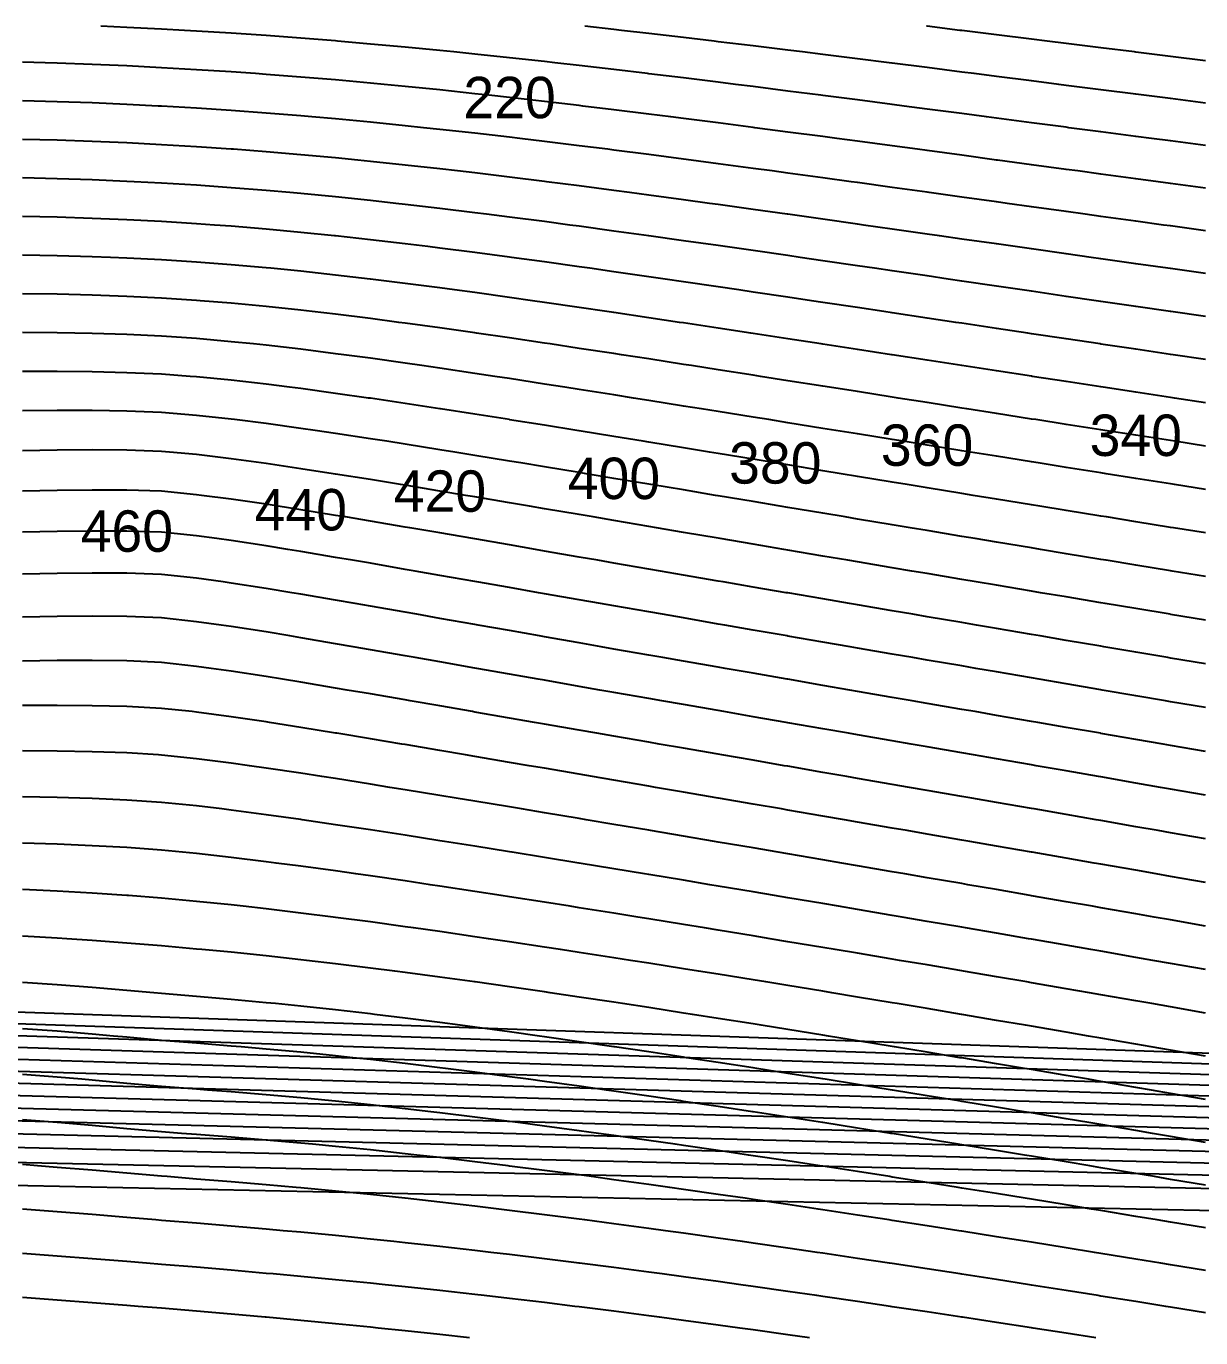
# Model space of a CAD drawing. Header units: metres. Extents: x 3386 to 5486, y 31 to 113.
# Drawn here: x 4576.1 to 4647, y 32.7 to 111.9 of the extents above; entities that cross this region are included whole.
import ezdxf
from ezdxf.enums import TextEntityAlignment as Align

# ---------------------------------------------------------------- set-up
doc = ezdxf.new("R2010")
doc.units = ezdxf.units.M
for name, color, linetype in [('Vs_160', 7, 'Continuous'), ('Vs_180', 7, 'Continuous'), ('Vs_200', 7, 'Continuous'), ('Vs_220', 7, 'Continuous'), ('Vs_240', 7, 'Continuous'), ('Vs_260', 7, 'Continuous'), ('Vs_280', 7, 'Continuous'), ('Vs_300', 7, 'Continuous'), ('Vs_320', 7, 'Continuous'), ('Vs_340', 7, 'Continuous'), ('Vs_360', 7, 'Continuous'), ('Vs_380', 7, 'Continuous'), ('Vs_400', 7, 'Continuous'), ('Vs_420', 7, 'Continuous'), ('Vs_440', 7, 'Continuous'), ('Vs_460', 7, 'Continuous'), ('Vs_480', 7, 'Continuous'), ('Vs_500', 7, 'Continuous'), ('Vs_520', 7, 'Continuous'), ('Vs_540', 7, 'Continuous'), ('Vs_560', 7, 'Continuous'), ('Vs_580', 7, 'Continuous'), ('Vs_600', 7, 'Continuous'), ('Vs_620', 7, 'Continuous'), ('Vs_640', 7, 'Continuous'), ('Vs_660', 7, 'Continuous'), ('Vs_680', 7, 'Continuous'), ('Vs_700', 7, 'Continuous'), ('Vs_720', 7, 'Continuous'), ('Vs_740', 7, 'Continuous'), ('Vs_760', 7, 'Continuous'), ('Vs_780', 7, 'Continuous'), ('Vs_800', 7, 'Continuous'), ('Vs_820', 7, 'Continuous'), ('Vs_840', 7, 'Continuous'), ('Vs_860', 7, 'Continuous'), ('Vs_880', 7, 'Continuous'), ('Vs_900', 7, 'Continuous'), ('Vs_920', 7, 'Continuous'), ('Vs_940', 7, 'Continuous'), ('Vs_960', 7, 'Continuous')]:
    doc.layers.add(name, color=color, linetype=linetype)

msp = doc.modelspace()

# ---------------------------------------------------------------- linework, layer by layer
at = {"layer": 'Vs_160'}
msp.add_lwpolyline([(4647.261, 109.864), (4645.16, 110.122), (4643.058, 110.381), (4642.974, 110.392), (4640.957, 110.642), (4638.856, 110.902), (4637.708, 111.045), (4636.755, 111.163), (4634.654, 111.424), (4632.553, 111.685), (4632.441, 111.698), (4630.452, 111.944), (4630.42, 111.948)], dxfattribs=at)
at = {"layer": 'Vs_180'}
msp.add_lwpolyline([(4647.261, 107.308), (4645.16, 107.573), (4643.536, 107.779), (4643.058, 107.839), (4640.957, 108.107), (4638.856, 108.375), (4638.409, 108.432), (4636.755, 108.643), (4634.654, 108.912), (4633.295, 109.085), (4632.553, 109.18), (4630.452, 109.447), (4628.351, 109.714), (4628.155, 109.739), (4626.25, 109.979), (4624.149, 110.242), (4622.939, 110.392), (4622.047, 110.502), (4619.946, 110.76), (4617.845, 111.014), (4617.588, 111.045), (4615.744, 111.265), (4613.643, 111.511), (4612.007, 111.698), (4611.542, 111.752), (4609.786, 111.948)], dxfattribs=at)
at = {"layer": 'Vs_200'}
msp.add_lwpolyline([(4647.261, 104.744), (4645.16, 105.016), (4644.015, 105.166), (4643.058, 105.29), (4640.957, 105.565), (4639.021, 105.819), (4638.856, 105.841), (4636.755, 106.117), (4634.654, 106.393), (4634.052, 106.472), (4632.553, 106.669), (4630.452, 106.945), (4629.068, 107.126), (4628.351, 107.219), (4626.25, 107.492), (4624.149, 107.764), (4624.033, 107.779), (4622.047, 108.033), (4619.946, 108.3), (4618.892, 108.432), (4617.845, 108.563), (4615.744, 108.823), (4613.643, 109.078), (4613.579, 109.085), (4611.542, 109.328), (4609.441, 109.572), (4607.971, 109.739), (4607.34, 109.81), (4605.239, 110.04), (4603.138, 110.263), (4601.87, 110.392), (4601.036, 110.477), (4598.935, 110.68), (4596.834, 110.874), (4594.855, 111.045), (4594.733, 111.056), (4592.632, 111.226), (4590.531, 111.383), (4588.43, 111.528), (4586.329, 111.659), (4585.614, 111.698), (4584.228, 111.776), (4582.127, 111.88), (4580.557, 111.948)], dxfattribs=at)
at = {"layer": 'Vs_220'}
msp.add_lwpolyline([(4647.261, 102.173), (4645.16, 102.453), (4644.415, 102.553), (4643.058, 102.734), (4640.957, 103.016), (4639.551, 103.206), (4638.856, 103.299), (4636.755, 103.583), (4634.714, 103.859), (4634.654, 103.867), (4632.553, 104.151), (4630.452, 104.435), (4629.878, 104.513), (4628.351, 104.718), (4626.25, 105), (4625.006, 105.166), (4624.149, 105.28), (4622.047, 105.558), (4620.058, 105.819), (4619.946, 105.834), (4617.845, 106.106), (4615.744, 106.375), (4614.974, 106.472), (4613.643, 106.64), (4611.542, 106.899), (4609.673, 107.126), (4609.441, 107.154), (4607.34, 107.401), (4605.239, 107.641), (4603.996, 107.779), (4603.138, 107.874), (4601.036, 108.096), (4598.935, 108.309), (4597.657, 108.432), (4596.834, 108.511), (4594.733, 108.701), (4592.632, 108.878), (4590.531, 109.041), (4589.904, 109.085), (4588.43, 109.19), (4586.329, 109.324), (4584.228, 109.444), (4582.127, 109.549), (4580.025, 109.64), (4577.924, 109.716), (4577.189, 109.739), (4575.823, 109.78)], dxfattribs=at)
at = {"layer": 'Vs_240'}
msp.add_lwpolyline([(4647.261, 99.595), (4645.16, 99.882), (4644.739, 99.94), (4643.058, 100.17), (4640.957, 100.46), (4639.999, 100.593), (4638.856, 100.751), (4636.755, 101.042), (4635.291, 101.246), (4634.654, 101.334), (4632.553, 101.627), (4630.589, 101.899), (4630.452, 101.918), (4628.351, 102.21), (4626.25, 102.5), (4625.867, 102.553), (4624.149, 102.789), (4622.047, 103.076), (4621.09, 103.206), (4619.946, 103.361), (4617.845, 103.643), (4616.214, 103.859), (4615.744, 103.921), (4613.643, 104.196), (4611.542, 104.466), (4611.171, 104.513), (4609.441, 104.73), (4607.34, 104.988), (4605.852, 105.166), (4605.239, 105.239), (4603.138, 105.481), (4601.036, 105.714), (4600.049, 105.819), (4598.935, 105.937), (4596.834, 106.148), (4594.733, 106.346), (4593.3, 106.472), (4592.632, 106.531), (4590.531, 106.701), (4588.43, 106.855), (4586.329, 106.993), (4584.228, 107.115), (4584.023, 107.126), (4582.127, 107.221), (4580.025, 107.311), (4577.924, 107.386), (4575.823, 107.447)], dxfattribs=at)
at = {"layer": 'Vs_260'}
msp.add_lwpolyline([(4647.261, 97.009), (4645.16, 97.303), (4644.994, 97.327), (4643.058, 97.599), (4640.957, 97.897), (4640.372, 97.98), (4638.856, 98.195), (4636.755, 98.494), (4635.783, 98.633), (4634.654, 98.794), (4632.553, 99.094), (4631.207, 99.286), (4630.452, 99.394), (4628.351, 99.694), (4626.622, 99.94), (4626.25, 99.992), (4624.149, 100.29), (4622.047, 100.586), (4622, 100.593), (4619.946, 100.88), (4617.845, 101.172), (4617.306, 101.246), (4615.744, 101.46), (4613.643, 101.745), (4612.488, 101.899), (4611.542, 102.025), (4609.441, 102.3), (4607.47, 102.553), (4607.34, 102.569), (4605.239, 102.831), (4603.138, 103.085), (4602.096, 103.206), (4601.036, 103.329), (4598.935, 103.562), (4596.834, 103.784), (4596.074, 103.859), (4594.733, 103.992), (4592.632, 104.185), (4590.531, 104.363), (4588.565, 104.513), (4588.43, 104.523), (4586.329, 104.665), (4584.228, 104.79), (4582.127, 104.896), (4580.025, 104.985), (4577.924, 105.058), (4575.823, 105.115)], dxfattribs=at)
at = {"layer": 'Vs_280'}
msp.add_lwpolyline([(4647.261, 94.415), (4645.183, 94.714), (4645.16, 94.717), (4643.058, 95.02), (4640.957, 95.325), (4640.672, 95.367), (4638.856, 95.631), (4636.755, 95.938), (4636.196, 96.02), (4634.654, 96.246), (4632.553, 96.553), (4631.737, 96.673), (4630.452, 96.861), (4628.351, 97.169), (4627.277, 97.327), (4626.25, 97.477), (4624.149, 97.783), (4622.794, 97.98), (4622.047, 98.088), (4619.946, 98.391), (4618.262, 98.633), (4617.845, 98.693), (4615.744, 98.991), (4613.643, 99.286), (4613.642, 99.286), (4611.542, 99.577), (4609.441, 99.863), (4608.871, 99.94), (4607.34, 100.144), (4605.239, 100.417), (4603.85, 100.593), (4603.138, 100.683), (4601.036, 100.939), (4598.935, 101.184), (4598.379, 101.246), (4596.834, 101.417), (4594.733, 101.636), (4592.632, 101.84), (4591.961, 101.899), (4590.531, 102.026), (4588.43, 102.193), (4586.329, 102.341), (4584.228, 102.468), (4582.56, 102.553), (4582.127, 102.575), (4580.025, 102.662), (4577.924, 102.731), (4575.823, 102.784)], dxfattribs=at)
at = {"layer": 'Vs_300'}
msp.add_lwpolyline([(4647.261, 91.814), (4645.313, 92.101), (4645.16, 92.123), (4643.058, 92.434), (4640.957, 92.746), (4640.906, 92.754), (4638.856, 93.059), (4636.755, 93.374), (4636.535, 93.407), (4634.654, 93.689), (4632.553, 94.005), (4632.183, 94.06), (4630.452, 94.32), (4628.351, 94.636), (4627.837, 94.714), (4626.25, 94.952), (4624.149, 95.267), (4623.48, 95.367), (4622.047, 95.581), (4619.946, 95.893), (4619.09, 96.02), (4617.845, 96.204), (4615.744, 96.512), (4614.639, 96.673), (4613.643, 96.818), (4611.542, 97.12), (4610.083, 97.327), (4609.441, 97.417), (4607.34, 97.709), (4605.351, 97.98), (4605.239, 97.995), (4603.138, 98.273), (4601.036, 98.542), (4600.302, 98.633), (4598.935, 98.801), (4596.834, 99.047), (4594.733, 99.279), (4594.66, 99.286), (4592.632, 99.494), (4590.531, 99.69), (4588.43, 99.866), (4587.418, 99.94), (4586.329, 100.019), (4584.228, 100.149), (4582.127, 100.256), (4580.025, 100.342), (4577.924, 100.406), (4575.823, 100.452)], dxfattribs=at)
at = {"layer": 'Vs_320'}
msp.add_lwpolyline([(4647.261, 89.205), (4645.387, 89.487), (4645.16, 89.522), (4643.058, 89.84), (4641.08, 90.141), (4640.957, 90.159), (4638.856, 90.48), (4636.805, 90.794), (4636.755, 90.802), (4634.654, 91.124), (4632.553, 91.447), (4632.551, 91.447), (4630.452, 91.77), (4628.351, 92.094), (4628.309, 92.101), (4626.25, 92.417), (4624.149, 92.741), (4624.063, 92.754), (4622.047, 93.063), (4619.946, 93.385), (4619.8, 93.407), (4617.845, 93.705), (4615.744, 94.023), (4615.496, 94.06), (4613.643, 94.339), (4611.542, 94.651), (4611.12, 94.714), (4609.441, 94.96), (4607.34, 95.264), (4606.621, 95.367), (4605.239, 95.563), (4603.138, 95.854), (4601.91, 96.02), (4601.036, 96.137), (4598.935, 96.41), (4596.834, 96.671), (4596.813, 96.673), (4594.733, 96.917), (4592.632, 97.146), (4590.815, 97.327), (4590.531, 97.355), (4588.43, 97.541), (4586.329, 97.701), (4584.228, 97.834), (4582.127, 97.941), (4581.13, 97.98), (4580.025, 98.023), (4577.924, 98.081), (4575.823, 98.119)], dxfattribs=at)
at = {"layer": 'Vs_340'}
msp.add_lwpolyline([(4647.261, 86.589), (4645.412, 86.874), (4645.16, 86.913), (4643.058, 87.238), (4641.197, 87.528), (4640.957, 87.565), (4638.856, 87.892), (4637.012, 88.181), (4636.755, 88.221), (4634.654, 88.55), (4632.849, 88.834), (4632.553, 88.881), (4630.452, 89.211), (4628.698, 89.487), (4628.351, 89.542), (4626.25, 89.873), (4624.552, 90.141), (4624.149, 90.204), (4622.047, 90.535), (4620.398, 90.794), (4619.946, 90.865), (4617.845, 91.194), (4616.22, 91.447), (4615.744, 91.521), (4613.643, 91.847), (4611.997, 92.101), (4611.542, 92.17), (4609.441, 92.49), (4607.693, 92.754), (4607.34, 92.807), (4605.239, 93.118), (4603.249, 93.407), (4603.138, 93.423), (4601.036, 93.721), (4598.935, 94.009), (4598.546, 94.06), (4596.834, 94.285), (4594.733, 94.548), (4593.317, 94.714), (4592.632, 94.793), (4590.531, 95.017), (4588.43, 95.216), (4586.564, 95.367), (4586.329, 95.386), (4584.228, 95.523), (4582.127, 95.629), (4580.025, 95.706), (4577.924, 95.755), (4575.823, 95.783)], dxfattribs=at)
at = {"layer": 'Vs_360'}
msp.add_lwpolyline([(4647.261, 83.967), (4645.392, 84.261), (4645.16, 84.298), (4643.058, 84.63), (4641.263, 84.915), (4640.957, 84.963), (4638.856, 85.297), (4637.161, 85.568), (4636.755, 85.632), (4634.654, 85.968), (4633.078, 86.221), (4632.553, 86.305), (4630.452, 86.642), (4629.01, 86.874), (4628.351, 86.98), (4626.25, 87.318), (4624.951, 87.528), (4624.149, 87.657), (4622.047, 87.995), (4620.891, 88.181), (4619.946, 88.333), (4617.845, 88.67), (4616.822, 88.834), (4615.744, 89.006), (4613.643, 89.342), (4612.726, 89.487), (4611.542, 89.675), (4609.441, 90.006), (4608.581, 90.141), (4607.34, 90.334), (4605.239, 90.658), (4604.345, 90.794), (4603.138, 90.977), (4601.036, 91.289), (4599.946, 91.447), (4598.935, 91.593), (4596.834, 91.886), (4595.235, 92.101), (4594.733, 92.167), (4592.632, 92.431), (4590.531, 92.674), (4589.768, 92.754), (4588.43, 92.892), (4586.329, 93.076), (4584.228, 93.218), (4582.127, 93.322), (4580.025, 93.389), (4578.982, 93.407), (4577.924, 93.426), (4575.823, 93.44)], dxfattribs=at)
at = {"layer": 'Vs_380'}
msp.add_lwpolyline([(4647.261, 81.339), (4645.335, 81.648), (4645.16, 81.676), (4643.058, 82.015), (4641.285, 82.302), (4640.957, 82.354), (4638.856, 82.695), (4637.256, 82.955), (4636.755, 83.036), (4634.654, 83.378), (4633.246, 83.608), (4632.553, 83.721), (4630.452, 84.064), (4629.25, 84.261), (4628.351, 84.408), (4626.25, 84.753), (4625.265, 84.915), (4624.149, 85.098), (4622.047, 85.443), (4621.287, 85.568), (4619.946, 85.788), (4617.845, 86.133), (4617.307, 86.221), (4615.744, 86.477), (4613.643, 86.821), (4613.317, 86.874), (4611.542, 87.164), (4609.441, 87.505), (4609.301, 87.528), (4607.34, 87.844), (4605.239, 88.18), (4605.232, 88.181), (4603.138, 88.512), (4601.066, 88.834), (4601.036, 88.839), (4598.935, 89.158), (4596.834, 89.47), (4596.71, 89.487), (4594.733, 89.769), (4592.632, 90.054), (4591.947, 90.141), (4590.531, 90.319), (4588.43, 90.559), (4586.329, 90.766), (4585.959, 90.794), (4584.228, 90.925), (4582.127, 91.017), (4580.025, 91.066), (4577.924, 91.086), (4575.823, 91.085)], dxfattribs=at)
at = {"layer": 'Vs_400'}
msp.add_lwpolyline([(4647.261, 78.706), (4645.246, 79.035), (4645.16, 79.049), (4643.058, 79.394), (4641.267, 79.688), (4640.957, 79.739), (4638.856, 80.085), (4637.304, 80.342), (4636.755, 80.432), (4634.654, 80.78), (4633.357, 80.995), (4632.553, 81.128), (4630.452, 81.477), (4629.423, 81.648), (4628.351, 81.826), (4626.25, 82.177), (4625.502, 82.302), (4624.149, 82.527), (4622.047, 82.878), (4621.59, 82.955), (4619.946, 83.229), (4617.845, 83.581), (4617.684, 83.608), (4615.744, 83.933), (4613.779, 84.261), (4613.643, 84.284), (4611.542, 84.635), (4609.866, 84.915), (4609.441, 84.985), (4607.34, 85.334), (4605.926, 85.568), (4605.239, 85.681), (4603.138, 86.025), (4601.93, 86.221), (4601.036, 86.365), (4598.935, 86.7), (4597.824, 86.874), (4596.834, 87.028), (4594.733, 87.346), (4593.492, 87.528), (4592.632, 87.652), (4590.531, 87.94), (4588.625, 88.181), (4588.43, 88.205), (4586.329, 88.437), (4584.228, 88.616), (4582.127, 88.696), (4580.025, 88.725), (4577.924, 88.727), (4575.823, 88.71)], dxfattribs=at)
at = {"layer": 'Vs_420'}
msp.add_lwpolyline([(4647.261, 76.068), (4645.16, 76.418), (4645.133, 76.422), (4643.058, 76.768), (4641.215, 77.075), (4640.957, 77.118), (4638.856, 77.47), (4637.31, 77.729), (4636.755, 77.821), (4634.654, 78.174), (4633.417, 78.382), (4632.553, 78.527), (4630.452, 78.88), (4629.535, 79.035), (4628.351, 79.235), (4626.25, 79.59), (4625.666, 79.688), (4624.149, 79.945), (4622.047, 80.301), (4621.808, 80.342), (4619.946, 80.657), (4617.961, 80.995), (4617.845, 81.015), (4615.744, 81.372), (4614.122, 81.648), (4613.643, 81.73), (4611.542, 82.087), (4610.286, 82.302), (4609.441, 82.445), (4607.34, 82.802), (4606.443, 82.955), (4605.239, 83.159), (4603.138, 83.513), (4602.574, 83.608), (4601.036, 83.865), (4598.935, 84.214), (4598.646, 84.261), (4596.834, 84.557), (4594.733, 84.892), (4594.591, 84.915), (4592.632, 85.217), (4590.531, 85.527), (4590.232, 85.568), (4588.43, 85.814), (4586.329, 86.069), (4584.695, 86.221), (4584.228, 86.264), (4582.127, 86.336), (4580.025, 86.351), (4577.924, 86.338), (4575.823, 86.305)], dxfattribs=at)
at = {"layer": 'Vs_440'}
msp.add_lwpolyline([(4647.261, 73.427), (4645.16, 73.782), (4645.001, 73.809), (4643.058, 74.137), (4641.137, 74.462), (4640.957, 74.493), (4638.856, 74.848), (4637.28, 75.116), (4636.755, 75.204), (4634.654, 75.561), (4633.431, 75.769), (4632.553, 75.918), (4630.452, 76.275), (4629.592, 76.422), (4628.351, 76.633), (4626.25, 76.992), (4625.763, 77.075), (4624.149, 77.351), (4622.047, 77.711), (4621.946, 77.729), (4619.946, 78.072), (4618.143, 78.382), (4617.845, 78.433), (4615.744, 78.795), (4614.352, 79.035), (4613.643, 79.157), (4611.542, 79.52), (4610.571, 79.688), (4609.441, 79.884), (4607.34, 80.247), (4606.796, 80.342), (4605.239, 80.611), (4603.138, 80.974), (4603.015, 80.995), (4601.036, 81.335), (4599.207, 81.648), (4598.935, 81.695), (4596.834, 82.05), (4595.325, 82.302), (4594.733, 82.4), (4592.632, 82.74), (4591.259, 82.955), (4590.531, 83.068), (4588.43, 83.374), (4586.626, 83.608), (4586.329, 83.646), (4584.228, 83.854), (4582.127, 83.924), (4580.025, 83.93), (4577.924, 83.906), (4575.823, 83.863)], dxfattribs=at)
at = {"layer": 'Vs_460'}
msp.add_lwpolyline([(4647.261, 70.785), (4645.16, 71.144), (4644.857, 71.196), (4643.058, 71.503), (4641.037, 71.849), (4640.957, 71.863), (4638.856, 72.222), (4637.22, 72.503), (4636.755, 72.582), (4634.654, 72.942), (4633.407, 73.156), (4632.553, 73.302), (4630.452, 73.662), (4629.599, 73.809), (4628.351, 74.023), (4626.25, 74.385), (4625.8, 74.462), (4624.149, 74.747), (4622.047, 75.109), (4622.012, 75.116), (4619.946, 75.473), (4618.237, 75.769), (4617.845, 75.837), (4615.744, 76.201), (4614.476, 76.422), (4613.643, 76.567), (4611.542, 76.933), (4610.729, 77.075), (4609.441, 77.3), (4607.34, 77.668), (4606.995, 77.729), (4605.239, 78.036), (4603.268, 78.382), (4603.138, 78.405), (4601.036, 78.772), (4599.533, 79.035), (4598.935, 79.139), (4596.834, 79.503), (4595.755, 79.688), (4594.733, 79.863), (4592.632, 80.215), (4591.855, 80.342), (4590.531, 80.555), (4588.43, 80.876), (4587.553, 80.995), (4586.329, 81.16), (4584.228, 81.377), (4582.127, 81.45), (4580.025, 81.453), (4577.924, 81.424), (4575.823, 81.376)], dxfattribs=at)
at = {"layer": 'Vs_480'}
msp.add_lwpolyline([(4647.261, 68.141), (4645.16, 68.505), (4644.707, 68.583), (4643.058, 68.868), (4640.957, 69.23), (4640.923, 69.236), (4638.856, 69.593), (4637.136, 69.889), (4636.755, 69.955), (4634.654, 70.317), (4633.349, 70.543), (4632.553, 70.68), (4630.452, 71.042), (4629.563, 71.196), (4628.351, 71.405), (4626.25, 71.768), (4625.783, 71.849), (4624.149, 72.132), (4622.047, 72.496), (4622.011, 72.503), (4619.946, 72.861), (4618.25, 73.156), (4617.845, 73.226), (4615.744, 73.592), (4614.501, 73.809), (4613.643, 73.959), (4611.542, 74.327), (4610.768, 74.462), (4609.441, 74.695), (4607.34, 75.065), (4607.05, 75.116), (4605.239, 75.435), (4603.345, 75.769), (4603.138, 75.805), (4601.036, 76.176), (4599.64, 76.422), (4598.935, 76.546), (4596.834, 76.914), (4595.909, 77.075), (4594.733, 77.279), (4592.632, 77.638), (4592.084, 77.729), (4590.531, 77.985), (4588.43, 78.313), (4587.939, 78.382), (4586.329, 78.606), (4584.228, 78.833), (4582.127, 78.908), (4580.025, 78.914), (4577.924, 78.886), (4575.823, 78.838)], dxfattribs=at)
at = {"layer": 'Vs_500'}
msp.add_lwpolyline([(4647.261, 65.499), (4645.16, 65.865), (4644.557, 65.97), (4643.058, 66.231), (4640.957, 66.596), (4640.8, 66.623), (4638.856, 66.96), (4637.034, 67.276), (4636.755, 67.325), (4634.654, 67.689), (4633.263, 67.93), (4632.553, 68.053), (4630.452, 68.416), (4629.49, 68.583), (4628.351, 68.78), (4626.25, 69.144), (4625.718, 69.236), (4624.149, 69.508), (4622.047, 69.872), (4621.949, 69.889), (4619.946, 70.237), (4618.187, 70.543), (4617.845, 70.602), (4615.744, 70.968), (4614.435, 71.196), (4613.643, 71.334), (4611.542, 71.701), (4610.695, 71.849), (4609.441, 72.069), (4607.34, 72.437), (4606.968, 72.503), (4605.239, 72.806), (4603.253, 73.156), (4603.138, 73.176), (4601.036, 73.546), (4599.539, 73.809), (4598.935, 73.915), (4596.834, 74.283), (4595.801, 74.462), (4594.733, 74.648), (4592.632, 75.006), (4591.972, 75.116), (4590.531, 75.354), (4588.43, 75.683), (4587.82, 75.769), (4586.329, 75.978), (4584.228, 76.209), (4582.127, 76.292), (4580.025, 76.307), (4577.924, 76.287), (4575.823, 76.247)], dxfattribs=at)
at = {"layer": 'Vs_520'}
msp.add_lwpolyline([(4647.261, 62.858), (4645.16, 63.226), (4644.414, 63.357), (4643.058, 63.594), (4640.957, 63.961), (4640.674, 64.01), (4638.856, 64.327), (4636.921, 64.663), (4636.755, 64.692), (4634.654, 65.057), (4633.157, 65.317), (4632.553, 65.421), (4630.452, 65.785), (4629.386, 65.97), (4628.351, 66.149), (4626.25, 66.513), (4625.61, 66.623), (4624.149, 66.876), (4622.047, 67.239), (4621.833, 67.276), (4619.946, 67.603), (4618.057, 67.93), (4617.845, 67.966), (4615.744, 68.33), (4614.284, 68.583), (4613.643, 68.694), (4611.542, 69.058), (4610.516, 69.236), (4609.441, 69.423), (4607.34, 69.788), (4606.755, 69.889), (4605.239, 70.153), (4603.138, 70.519), (4602.999, 70.543), (4601.036, 70.884), (4599.235, 71.196), (4598.935, 71.248), (4596.834, 71.61), (4595.437, 71.849), (4594.733, 71.97), (4592.632, 72.322), (4591.524, 72.503), (4590.531, 72.664), (4588.43, 72.987), (4587.212, 73.156), (4586.329, 73.278), (4584.228, 73.506), (4582.127, 73.603), (4580.025, 73.634), (4577.924, 73.629), (4575.823, 73.602)], dxfattribs=at)
at = {"layer": 'Vs_540'}
msp.add_lwpolyline([(4647.261, 60.22), (4645.16, 60.59), (4644.283, 60.744), (4643.058, 60.959), (4640.957, 61.326), (4640.551, 61.397), (4638.856, 61.693), (4636.802, 62.05), (4636.755, 62.058), (4634.654, 62.423), (4633.036, 62.704), (4632.553, 62.787), (4630.452, 63.151), (4629.257, 63.357), (4628.351, 63.513), (4626.25, 63.876), (4625.468, 64.01), (4624.149, 64.237), (4622.047, 64.599), (4621.67, 64.663), (4619.946, 64.96), (4617.866, 65.317), (4617.845, 65.32), (4615.744, 65.68), (4614.055, 65.97), (4613.643, 66.041), (4611.542, 66.4), (4610.239, 66.623), (4609.441, 66.76), (4607.34, 67.119), (4606.417, 67.276), (4605.239, 67.478), (4603.138, 67.836), (4602.585, 67.93), (4601.036, 68.193), (4598.935, 68.549), (4598.73, 68.583), (4596.834, 68.901), (4594.816, 69.236), (4594.733, 69.25), (4592.632, 69.591), (4590.737, 69.889), (4590.531, 69.922), (4588.43, 70.233), (4586.329, 70.514), (4586.068, 70.543), (4584.228, 70.74), (4582.127, 70.85), (4580.025, 70.901), (4577.924, 70.916), (4575.823, 70.908)], dxfattribs=at)
at = {"layer": 'Vs_560'}
msp.add_lwpolyline([(4647.261, 57.586), (4645.16, 57.957), (4644.17, 58.131), (4643.058, 58.326), (4640.957, 58.693), (4640.438, 58.784), (4638.856, 59.06), (4636.755, 59.425), (4636.683, 59.437), (4634.654, 59.789), (4632.907, 60.09), (4632.553, 60.152), (4630.452, 60.513), (4629.111, 60.744), (4628.351, 60.874), (4626.25, 61.234), (4625.298, 61.397), (4624.149, 61.594), (4622.047, 61.952), (4621.468, 62.05), (4619.946, 62.309), (4617.845, 62.666), (4617.622, 62.704), (4615.744, 63.021), (4613.758, 63.357), (4613.643, 63.376), (4611.542, 63.73), (4609.872, 64.01), (4609.441, 64.083), (4607.34, 64.434), (4605.962, 64.663), (4605.239, 64.784), (4603.138, 65.132), (4602.018, 65.317), (4601.036, 65.479), (4598.935, 65.822), (4598.017, 65.97), (4596.834, 66.161), (4594.733, 66.495), (4593.907, 66.623), (4592.632, 66.821), (4590.531, 67.136), (4589.53, 67.276), (4588.43, 67.432), (4586.329, 67.699), (4584.228, 67.918), (4584.041, 67.93), (4582.127, 68.045), (4580.025, 68.117), (4577.924, 68.155), (4575.823, 68.171)], dxfattribs=at)
at = {"layer": 'Vs_580'}
msp.add_lwpolyline([(4647.261, 54.958), (4645.16, 55.329), (4644.081, 55.518), (4643.058, 55.697), (4640.957, 56.064), (4640.34, 56.171), (4638.856, 56.429), (4636.755, 56.792), (4636.571, 56.824), (4634.654, 57.155), (4632.776, 57.477), (4632.553, 57.516), (4630.452, 57.875), (4628.955, 58.131), (4628.351, 58.234), (4626.25, 58.591), (4625.108, 58.784), (4624.149, 58.946), (4622.047, 59.301), (4621.234, 59.437), (4619.946, 59.654), (4617.845, 60.005), (4617.333, 60.09), (4615.744, 60.355), (4613.643, 60.703), (4613.398, 60.744), (4611.542, 61.05), (4609.441, 61.394), (4609.426, 61.397), (4607.34, 61.737), (4605.4, 62.05), (4605.239, 62.076), (4603.138, 62.413), (4601.304, 62.704), (4601.036, 62.746), (4598.935, 63.075), (4597.102, 63.357), (4596.834, 63.398), (4594.733, 63.714), (4592.712, 64.01), (4592.632, 64.022), (4590.531, 64.317), (4588.43, 64.594), (4587.854, 64.663), (4586.329, 64.847), (4584.228, 65.058), (4582.127, 65.199), (4580.025, 65.294), (4579.289, 65.317), (4577.924, 65.358), (4575.823, 65.399)], dxfattribs=at)
at = {"layer": 'Vs_600'}
msp.add_lwpolyline([(4647.261, 52.337), (4645.16, 52.706), (4644.021, 52.905), (4643.058, 53.073), (4640.957, 53.438), (4640.263, 53.558), (4638.856, 53.801), (4636.755, 54.163), (4636.473, 54.211), (4634.654, 54.523), (4632.651, 54.864), (4632.553, 54.881), (4630.452, 55.238), (4628.795, 55.518), (4628.351, 55.593), (4626.25, 55.946), (4624.905, 56.171), (4624.149, 56.298), (4622.047, 56.647), (4620.978, 56.824), (4619.946, 56.995), (4617.845, 57.341), (4617.008, 57.477), (4615.744, 57.684), (4613.643, 58.025), (4612.987, 58.131), (4611.542, 58.364), (4609.441, 58.699), (4608.902, 58.784), (4607.34, 59.031), (4605.239, 59.359), (4604.731, 59.437), (4603.138, 59.683), (4601.036, 60.002), (4600.438, 60.09), (4598.935, 60.314), (4596.834, 60.62), (4595.955, 60.744), (4594.733, 60.917), (4592.632, 61.204), (4591.144, 61.397), (4590.531, 61.477), (4588.43, 61.734), (4586.329, 61.97), (4585.492, 62.05), (4584.228, 62.172), (4582.127, 62.328), (4580.025, 62.445), (4577.924, 62.535), (4575.823, 62.602)], dxfattribs=at)
at = {"layer": 'Vs_620'}
msp.add_lwpolyline([(4647.261, 49.723), (4645.16, 50.09), (4643.996, 50.291), (4643.058, 50.454), (4640.957, 50.817), (4640.212, 50.945), (4638.856, 51.178), (4636.755, 51.537), (4636.393, 51.598), (4634.654, 51.894), (4632.553, 52.249), (4632.537, 52.251), (4630.452, 52.602), (4628.639, 52.905), (4628.351, 52.953), (4626.25, 53.302), (4624.698, 53.558), (4624.149, 53.649), (4622.047, 53.993), (4620.707, 54.211), (4619.946, 54.335), (4617.845, 54.675), (4616.659, 54.864), (4615.744, 55.011), (4613.643, 55.344), (4612.538, 55.518), (4611.542, 55.674), (4609.441, 56), (4608.321, 56.171), (4607.34, 56.321), (4605.239, 56.638), (4603.974, 56.824), (4603.138, 56.948), (4601.036, 57.252), (4599.436, 57.477), (4598.935, 57.548), (4596.834, 57.836), (4594.733, 58.113), (4594.592, 58.131), (4592.632, 58.378), (4590.531, 58.63), (4589.157, 58.784), (4588.43, 58.866), (4586.329, 59.083), (4584.228, 59.278), (4582.222, 59.437), (4582.127, 59.445), (4580.025, 59.584), (4577.924, 59.698), (4575.823, 59.791)], dxfattribs=at)
at = {"layer": 'Vs_640'}
msp.add_lwpolyline([(4647.261, 47.117), (4645.16, 47.481), (4644.012, 47.678), (4643.058, 47.843), (4640.957, 48.202), (4640.195, 48.332), (4638.856, 48.56), (4636.755, 48.915), (4636.339, 48.985), (4634.654, 49.268), (4632.553, 49.62), (4632.44, 49.638), (4630.452, 49.969), (4628.494, 50.291), (4628.351, 50.315), (4626.25, 50.659), (4624.494, 50.945), (4624.149, 51.001), (4622.047, 51.34), (4620.433, 51.598), (4619.946, 51.676), (4617.845, 52.009), (4616.296, 52.251), (4615.744, 52.338), (4613.643, 52.663), (4612.063, 52.905), (4611.542, 52.984), (4609.441, 53.301), (4607.7, 53.558), (4607.34, 53.611), (4605.239, 53.916), (4603.154, 54.211), (4603.138, 54.213), (4601.036, 54.503), (4598.935, 54.784), (4598.304, 54.864), (4596.834, 55.054), (4594.733, 55.312), (4592.968, 55.518), (4592.632, 55.557), (4590.531, 55.788), (4588.43, 56.003), (4586.659, 56.171), (4586.329, 56.202), (4584.228, 56.389), (4582.127, 56.565), (4580.025, 56.724), (4578.498, 56.824), (4577.924, 56.862), (4575.823, 56.979)], dxfattribs=at)
at = {"layer": 'Vs_660'}
msp.add_lwpolyline([(4647.261, 44.521), (4645.16, 44.88), (4644.072, 45.065), (4643.058, 45.238), (4640.957, 45.594), (4640.215, 45.719), (4638.856, 45.947), (4636.755, 46.299), (4636.316, 46.372), (4634.654, 46.648), (4632.553, 46.995), (4632.368, 47.025), (4630.452, 47.339), (4628.368, 47.678), (4628.351, 47.681), (4626.25, 48.02), (4624.303, 48.332), (4624.149, 48.356), (4622.047, 48.69), (4620.164, 48.985), (4619.946, 49.019), (4617.845, 49.345), (4615.932, 49.638), (4615.744, 49.667), (4613.643, 49.985), (4611.579, 50.291), (4611.542, 50.297), (4609.441, 50.604), (4607.34, 50.904), (4607.05, 50.945), (4605.239, 51.198), (4603.138, 51.484), (4602.266, 51.598), (4601.036, 51.76), (4598.935, 52.026), (4597.079, 52.251), (4596.834, 52.281), (4594.733, 52.523), (4592.632, 52.75), (4591.097, 52.905), (4590.531, 52.962), (4588.43, 53.158), (4586.329, 53.341), (4584.228, 53.515), (4583.748, 53.558), (4582.127, 53.703), (4580.025, 53.879), (4577.924, 54.036), (4575.823, 54.174)], dxfattribs=at)
at = {"layer": 'Vs_680'}
msp.add_lwpolyline([(4647.261, 41.933), (4645.16, 42.288), (4644.183, 42.452), (4643.058, 42.642), (4640.957, 42.993), (4640.279, 43.106), (4638.856, 43.342), (4636.755, 43.689), (4636.329, 43.759), (4634.654, 44.034), (4632.553, 44.376), (4632.328, 44.412), (4630.452, 44.715), (4628.351, 45.052), (4628.266, 45.065), (4626.25, 45.386), (4624.149, 45.716), (4624.132, 45.719), (4622.047, 46.043), (4619.946, 46.366), (4619.91, 46.372), (4617.845, 46.686), (4615.744, 47), (4615.575, 47.025), (4613.643, 47.31), (4611.542, 47.614), (4611.088, 47.678), (4609.441, 47.912), (4607.34, 48.204), (4606.389, 48.332), (4605.239, 48.487), (4603.138, 48.762), (4601.371, 48.985), (4601.036, 49.027), (4598.935, 49.282), (4596.834, 49.524), (4595.777, 49.638), (4594.733, 49.752), (4592.632, 49.965), (4590.531, 50.163), (4589.036, 50.291), (4588.43, 50.344), (4586.329, 50.513), (4584.228, 50.679), (4582.127, 50.872), (4581.314, 50.945), (4580.025, 51.06), (4577.924, 51.233), (4575.823, 51.387)], dxfattribs=at)
at = {"layer": 'Vs_700'}
for points in [[(3386.6, 93.517), (4884.301, 41.726)], [(4647.261, 39.355), (4645.16, 39.705), (4644.35, 39.839), (4643.058, 40.054), (4640.957, 40.4), (4640.392, 40.492), (4638.856, 40.744), (4636.755, 41.086), (4636.386, 41.146), (4634.654, 41.426), (4632.553, 41.763), (4632.324, 41.799), (4630.452, 42.097), (4628.351, 42.428), (4628.196, 42.452), (4626.25, 42.756), (4624.149, 43.081), (4623.986, 43.106), (4622.047, 43.402), (4619.946, 43.719), (4619.676, 43.759), (4617.845, 44.031), (4615.744, 44.339), (4615.235, 44.412), (4613.643, 44.641), (4611.542, 44.938), (4610.617, 45.065), (4609.441, 45.228), (4607.34, 45.511), (4605.75, 45.719), (4605.239, 45.786), (4603.138, 46.052), (4601.036, 46.307), (4600.482, 46.372), (4598.935, 46.552), (4596.834, 46.785), (4594.733, 47.004), (4594.511, 47.025), (4592.632, 47.208), (4590.531, 47.396), (4588.43, 47.569), (4586.99, 47.678), (4586.329, 47.729), (4584.228, 47.892), (4582.127, 48.084), (4580.025, 48.279), (4579.41, 48.332), (4577.924, 48.46), (4575.823, 48.623)]]:
    msp.add_lwpolyline(points, dxfattribs=at)
at = {"layer": 'Vs_720'}
for points in [[(3386.6, 91.76), (4891.051, 41.058)], [(4647.261, 36.786), (4645.16, 37.131), (4644.576, 37.226), (4643.058, 37.474), (4640.957, 37.815), (4640.558, 37.879), (4638.856, 38.154), (4636.755, 38.491), (4636.491, 38.533), (4634.654, 38.825), (4632.553, 39.156), (4632.364, 39.186), (4630.452, 39.485), (4628.351, 39.811), (4628.164, 39.839), (4626.25, 40.133), (4624.149, 40.452), (4623.876, 40.492), (4622.047, 40.767), (4619.946, 41.077), (4619.475, 41.146), (4617.845, 41.383), (4615.744, 41.684), (4614.927, 41.799), (4613.643, 41.98), (4611.542, 42.269), (4610.181, 42.452), (4609.441, 42.552), (4607.34, 42.827), (4605.239, 43.095), (4605.15, 43.106), (4603.138, 43.353), (4601.036, 43.602), (4599.646, 43.759), (4598.935, 43.839), (4596.834, 44.065), (4594.733, 44.279), (4593.329, 44.412), (4592.632, 44.478), (4590.531, 44.664), (4588.43, 44.837), (4586.329, 44.997), (4585.419, 45.065), (4584.228, 45.155), (4582.127, 45.346), (4580.025, 45.539), (4577.94, 45.719), (4577.924, 45.72), (4575.823, 45.887)]]:
    msp.add_lwpolyline(points, dxfattribs=at)
at = {"layer": 'Vs_740'}
for points in [[(3386.6, 89.983), (4897.832, 40.411)], [(4647.261, 34.227), (4645.16, 34.566), (4644.866, 34.613), (4643.058, 34.903), (4640.957, 35.239), (4640.783, 35.266), (4638.856, 35.572), (4636.755, 35.903), (4636.648, 35.92), (4634.654, 36.231), (4632.553, 36.557), (4632.452, 36.573), (4630.452, 36.88), (4628.351, 37.2), (4628.178, 37.226), (4626.25, 37.517), (4624.149, 37.829), (4623.808, 37.879), (4622.047, 38.138), (4619.946, 38.443), (4619.315, 38.533), (4617.845, 38.743), (4615.744, 39.037), (4614.661, 39.186), (4613.643, 39.326), (4611.542, 39.609), (4609.791, 39.839), (4609.441, 39.885), (4607.34, 40.154), (4605.239, 40.415), (4604.594, 40.492), (4603.138, 40.668), (4601.036, 40.91), (4598.935, 41.143), (4598.909, 41.146), (4596.834, 41.365), (4594.733, 41.575), (4592.632, 41.774), (4592.351, 41.799), (4590.531, 41.961), (4588.43, 42.138), (4586.329, 42.309), (4584.557, 42.452), (4584.228, 42.479), (4582.127, 42.656), (4580.025, 42.837), (4577.924, 43.011), (4576.722, 43.106), (4575.823, 43.176)]]:
    msp.add_lwpolyline(points, dxfattribs=at)
at = {"layer": 'Vs_760'}
for points in [[(3386.6, 88.178), (4904.663, 39.781)], [(4640.648, 32.719), (4638.856, 32.998), (4636.863, 33.307), (4636.755, 33.323), (4634.654, 33.646), (4632.593, 33.96), (4632.553, 33.966), (4630.452, 34.283), (4628.351, 34.597), (4628.242, 34.613), (4626.25, 34.908), (4624.149, 35.214), (4623.788, 35.266), (4622.047, 35.517), (4619.946, 35.816), (4619.203, 35.92), (4617.845, 36.11), (4615.744, 36.398), (4614.446, 36.573), (4613.643, 36.681), (4611.542, 36.958), (4609.459, 37.226), (4609.441, 37.228), (4607.34, 37.492), (4605.239, 37.747), (4604.114, 37.879), (4603.138, 37.994), (4601.036, 38.233), (4598.935, 38.462), (4598.255, 38.533), (4596.834, 38.681), (4594.733, 38.89), (4592.632, 39.089), (4591.561, 39.186), (4590.531, 39.279), (4588.43, 39.461), (4586.329, 39.637), (4584.228, 39.811), (4583.885, 39.839), (4582.127, 39.985), (4580.025, 40.157), (4577.924, 40.326), (4575.823, 40.487)]]:
    msp.add_lwpolyline(points, dxfattribs=at)
at = {"layer": 'Vs_780'}
for points in [[(3386.6, 86.315), (4911.549, 39.165)], [(4623.357, 32.719), (4622.047, 32.904), (4619.946, 33.197), (4619.145, 33.307), (4617.845, 33.485), (4615.744, 33.768), (4614.287, 33.96), (4613.643, 34.045), (4611.542, 34.316), (4609.441, 34.581), (4609.182, 34.613), (4607.34, 34.84), (4605.239, 35.09), (4603.715, 35.266), (4603.138, 35.333), (4601.036, 35.568), (4598.935, 35.794), (4597.722, 35.92), (4596.834, 36.011), (4594.733, 36.22), (4592.632, 36.42), (4590.953, 36.573), (4590.531, 36.611), (4588.43, 36.796), (4586.329, 36.975), (4584.228, 37.151), (4583.304, 37.226), (4582.127, 37.323), (4580.025, 37.492), (4577.924, 37.656), (4575.823, 37.814)]]:
    msp.add_lwpolyline(points, dxfattribs=at)
at = {"layer": 'Vs_800'}
for points in [[(3386.6, 84.423), (4918.526, 38.566)], [(4602.814, 32.719), (4601.036, 32.915), (4598.935, 33.139), (4597.301, 33.307), (4596.834, 33.354), (4594.733, 33.562), (4592.632, 33.762), (4590.531, 33.955), (4590.477, 33.96), (4588.43, 34.141), (4586.329, 34.322), (4584.228, 34.498), (4582.811, 34.613), (4582.127, 34.669), (4580.025, 34.836), (4577.924, 34.998), (4575.823, 35.153)]]:
    msp.add_lwpolyline(points, dxfattribs=at)
at = {"layer": 'Vs_820'}
msp.add_lwpolyline([(3386.6, 82.464), (4925.607, 37.98)], dxfattribs=at)
at = {"layer": 'Vs_840'}
msp.add_lwpolyline([(3386.6, 80.452), (4932.833, 37.408)], dxfattribs=at)
at = {"layer": 'Vs_860'}
msp.add_lwpolyline([(3386.6, 78.395), (4940.259, 36.851)], dxfattribs=at)
at = {"layer": 'Vs_880'}
msp.add_lwpolyline([(3386.6, 76.243), (4947.953, 36.301)], dxfattribs=at)
at = {"layer": 'Vs_900'}
msp.add_lwpolyline([(3386.6, 74.05), (4956.081, 35.759)], dxfattribs=at)
at = {"layer": 'Vs_920'}
msp.add_lwpolyline([(3386.6, 71.773), (4964.963, 35.207)], dxfattribs=at)
at = {"layer": 'Vs_940'}
msp.add_lwpolyline([(3386.6, 69.424), (4975.333, 34.536)], dxfattribs=at)
at = {"layer": 'Vs_960'}
msp.add_lwpolyline([(3386.6, 67.025), (4989.58, 33.187)], dxfattribs=at)

# ---------------------------------------------------------------- texts
at = {"layer": 'Vs_220'}
msp.add_text('220', height=2.5, dxfattribs=at).set_placement((4605.239, 107.641), align=Align.MIDDLE_CENTER)
at = {"layer": 'Vs_340'}
msp.add_text('340', height=2.5, dxfattribs=at).set_placement((4643.058, 87.238), align=Align.MIDDLE_CENTER)
at = {"layer": 'Vs_360'}
msp.add_text('360', height=2.5, dxfattribs=at).set_placement((4630.452, 86.642), align=Align.MIDDLE_CENTER)
at = {"layer": 'Vs_380'}
msp.add_text('380', height=2.5, dxfattribs=at).set_placement((4621.287, 85.568), align=Align.MIDDLE_CENTER)
at = {"layer": 'Vs_400'}
msp.add_text('400', height=2.5, dxfattribs=at).set_placement((4611.542, 84.635), align=Align.MIDDLE_CENTER)
at = {"layer": 'Vs_420'}
msp.add_text('420', height=2.5, dxfattribs=at).set_placement((4601.036, 83.865), align=Align.MIDDLE_CENTER)
at = {"layer": 'Vs_440'}
msp.add_text('440', height=2.5, dxfattribs=at).set_placement((4592.632, 82.74), align=Align.MIDDLE_CENTER)
at = {"layer": 'Vs_460'}
msp.add_text('460', height=2.5, dxfattribs=at).set_placement((4582.127, 81.45), align=Align.MIDDLE_CENTER)

doc.saveas('drawing.dxf')
